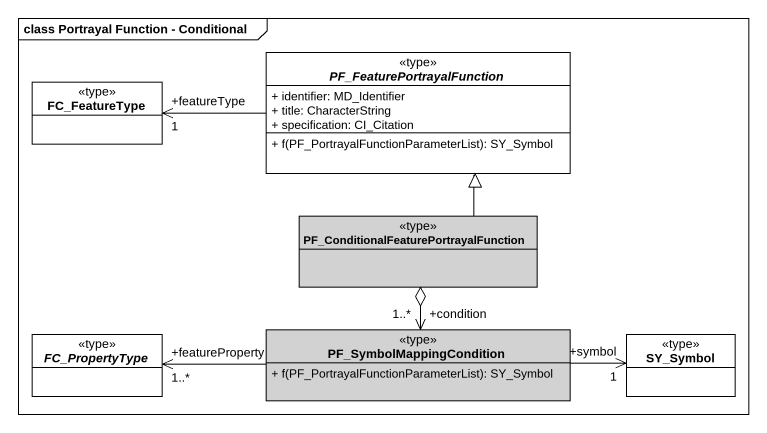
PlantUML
@startuml
mainframe class Portrayal Function - Conditional
hide circle
hide empty members
skinparam classAttributeIconSize 0
abstract class PF_FeaturePortrayalFunction <<type>> #FFFFFF {
  + identifier: MD_Identifier
  + title: CharacterString
  + specification: CI_Citation
  + f(PF_PortrayalFunctionParameterList): SY_Symbol
}
class FC_FeatureType <<type>> #FFFFFF
class "PF_ConditionalFeaturePortrayalFunction" as PF_ConditionalFeaturePortray <<type>> #D2D2D2
abstract class FC_PropertyType <<type>> #FFFFFF
class PF_SymbolMappingCondition <<type>> #D2D2D2 {
  + f(PF_PortrayalFunctionParameterList): SY_Symbol
}
class SY_Symbol <<type>> #FFFFFF
PF_FeaturePortrayalFunction -left-> "+featureType\n1" FC_FeatureType
PF_ConditionalFeaturePortray -up-|> PF_FeaturePortrayalFunction
PF_SymbolMappingCondition "+condition\n1..*" <-up-o PF_ConditionalFeaturePortray
PF_SymbolMappingCondition -left-> "+featureProperty\n1..*" FC_PropertyType
PF_SymbolMappingCondition -right-> "+symbol\n1" SY_Symbol
@enduml
